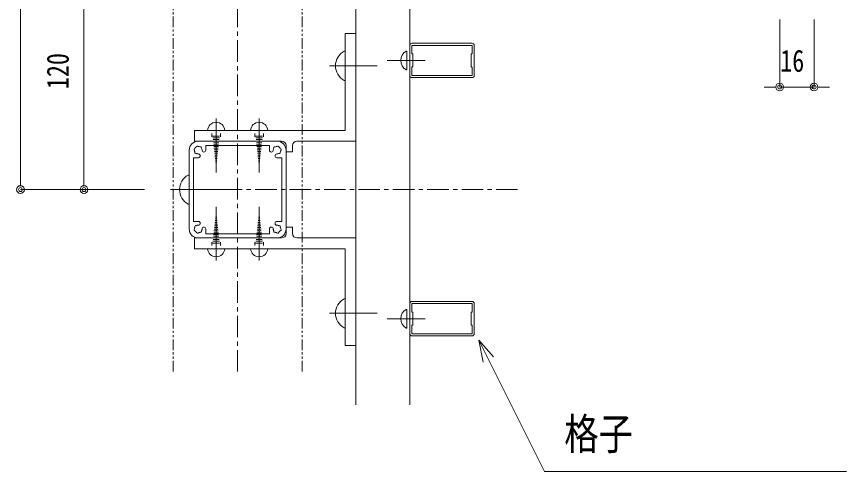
# Model space of a CAD drawing. Units: millimetres, scale not verified. Extents: x -1682 to 1682, y -1188 to 1188.
# Drawn here: x 961.5 to 1347.3, y 269.3 to 480.6 of the extents above; entities that cross this region are included whole.
import ezdxf
from ezdxf.enums import TextEntityAlignment as Align

# ---------------------------------------------------------------- set-up
doc = ezdxf.new("R2010")
doc.units = ezdxf.units.MM
doc.header["$LTSCALE"] = 8
doc.linetypes.add('USER1', pattern=[2, 1.25, -0.25, 0.25, -0.25])
doc.linetypes.add('USER2', pattern=[1.25, 0.625, -0.125, 0.125, -0.125, 0.125, -0.125])
for name, color, linetype, lineweight in [('0-0_0', 7, 'Continuous', 18), ('0-6_2躯体線', 4, 'Continuous', 18), ('0-7_3中心線', 2, 'USER1', 18), ('0-8_41_U+FF71_U+FF99_U+FF90', 6, 'Continuous', 18), ('0-9_1手摺寸法', 3, 'Continuous', 18), ('0-A_42_U+FF71_U+FF99_U+FF90部品', 6, 'Continuous', 18), ('0-C_4アルミ', 6, 'Continuous', 18)]:
    doc.layers.add(name, color=color, linetype=linetype, lineweight=lineweight)
doc.styles.add('ＭＳ ゴシック', font='')
doc.styles.get('ＭＳ ゴシック').set_extended_font_data('MS Gothic')

msp = doc.modelspace()

# ---------------------------------------------------------------- linework, layer by layer
at = {"layer": '0-0_0'}
for p, q in [((1314.435, 447.869), (1312.635, 447.869)), ((1334.035, 447.869), (1335.835, 447.869)), ((963.274, 402.019), (963.274, 403.819)), ((992.808, 402.019), (992.808, 403.819)), ((1176.332, 330.219), (1180.814, 321.279))]:
    msp.add_line(p, q, dxfattribs=at)
for points in [[(1183.209, 322.48), (1176.332, 330.219), (1178.418, 320.078)], [(1180.814, 321.279), (1206.881, 269.277), (1347.255, 269.277)]]:
    msp.add_lwpolyline(points, dxfattribs=at)
for centre, radius in [((1316.235, 447.869), 1.8), ((1316.235, 447.869), 0.9), ((1332.235, 447.869), 1.8), ((1332.235, 447.869), 0.9), ((963.274, 400.219), 1.8), ((992.808, 400.219), 1.8), ((963.274, 400.219), 0.9), ((992.808, 400.219), 0.9)]:
    msp.add_circle(centre, radius, dxfattribs=at)
at = {"layer": '0-6_2躯体線'}
for p, q in [((1113.735, 464.469), (1114.235, 464.469)), ((1114.235, 464.469), (1114.235, 450.969)), ((1142.615, 464.539), (1142.935, 464.539)), ((1142.935, 464.539), (1142.935, 455.899)), ((1133.682, 460.219), (1151.488, 460.219)), ((1129.175, 457.719), (1106.919, 457.719)), ((1142.615, 455.899), (1142.935, 455.899)), ((1113.735, 450.969), (1114.235, 450.969)), ((1052.235, 424.719), (1052.235, 426.219)), ((1052.617, 425.056), (1055.853, 425.056)), ((1054.235, 427.719), (1054.235, 408.174)), ((1056.235, 424.719), (1056.235, 426.219)), ((1072.235, 424.719), (1072.235, 426.219)), ((1072.617, 425.056), (1075.853, 425.056)), ((1074.235, 427.719), (1074.235, 408.174)), ((1076.235, 424.719), (1076.235, 426.219)), ((1052.707, 424.256), (1055.763, 424.256)), ((1052.797, 423.456), (1055.673, 423.456)), ((1052.886, 422.656), (1055.583, 422.656)), ((1052.976, 421.856), (1055.493, 421.856)), ((1053.066, 421.056), (1055.403, 421.056)), ((1072.707, 424.256), (1075.763, 424.256)), ((1072.797, 423.456), (1075.673, 423.456)), ((1072.886, 422.656), (1075.583, 422.656)), ((1072.976, 421.856), (1075.493, 421.856)), ((1073.066, 421.056), (1075.403, 421.056)), ((1053.156, 420.256), (1055.313, 420.256)), ((1053.246, 419.456), (1055.224, 419.456)), ((1053.336, 418.656), (1055.134, 418.656)), ((1053.426, 417.856), (1055.044, 417.856)), ((1053.516, 417.056), (1054.954, 417.056)), ((1073.156, 420.256), (1075.313, 420.256)), ((1073.246, 419.456), (1075.224, 419.456)), ((1073.336, 418.656), (1075.134, 418.656)), ((1073.426, 417.856), (1075.044, 417.856)), ((1073.516, 417.056), (1074.954, 417.056)), ((1053.606, 416.256), (1054.864, 416.256)), ((1053.695, 415.456), (1054.774, 415.456)), ((1053.785, 414.656), (1054.684, 414.656)), ((1053.875, 413.856), (1054.594, 413.856)), ((1053.965, 413.056), (1054.504, 413.056)), ((1073.606, 416.256), (1074.864, 416.256)), ((1073.695, 415.456), (1074.774, 415.456)), ((1073.785, 414.656), (1074.684, 414.656)), ((1073.875, 413.856), (1074.594, 413.856)), ((1073.965, 413.056), (1074.504, 413.056)), ((1054.055, 412.256), (1054.415, 412.256)), ((1054.145, 411.456), (1054.325, 411.456)), ((1074.055, 412.256), (1074.415, 412.256)), ((1074.145, 411.456), (1074.325, 411.456)), ((1041.235, 406.969), (1041.735, 406.969)), ((1041.735, 406.969), (1041.735, 393.469)), ((1056.675, 400.219), (1034.419, 400.219)), ((1041.235, 393.469), (1041.735, 393.469)), ((1054.235, 372.719), (1054.235, 392.263)), ((1074.235, 372.719), (1074.235, 392.263)), ((1053.875, 386.581), (1054.594, 386.581)), ((1053.965, 387.381), (1054.504, 387.381)), ((1054.055, 388.181), (1054.415, 388.181)), ((1054.145, 388.981), (1054.325, 388.981)), ((1073.875, 386.581), (1074.594, 386.581)), ((1073.965, 387.381), (1074.504, 387.381)), ((1074.055, 388.181), (1074.415, 388.181)), ((1074.145, 388.981), (1074.325, 388.981)), ((1053.426, 382.581), (1055.044, 382.581)), ((1053.516, 383.381), (1054.954, 383.381)), ((1053.606, 384.181), (1054.864, 384.181)), ((1053.695, 384.981), (1054.774, 384.981)), ((1053.785, 385.781), (1054.684, 385.781)), ((1073.426, 382.581), (1075.044, 382.581)), ((1073.516, 383.381), (1074.954, 383.381)), ((1073.606, 384.181), (1074.864, 384.181)), ((1073.695, 384.981), (1074.774, 384.981)), ((1073.785, 385.781), (1074.684, 385.781)), ((1052.976, 378.581), (1055.493, 378.581)), ((1053.066, 379.381), (1055.403, 379.381)), ((1053.156, 380.181), (1055.313, 380.181)), ((1053.246, 380.981), (1055.224, 380.981)), ((1053.336, 381.781), (1055.134, 381.781)), ((1072.976, 378.581), (1075.493, 378.581)), ((1073.066, 379.381), (1075.403, 379.381)), ((1073.156, 380.181), (1075.313, 380.181)), ((1073.246, 380.981), (1075.224, 380.981)), ((1073.336, 381.781), (1075.134, 381.781)), ((1052.235, 375.719), (1052.235, 374.219)), ((1052.617, 375.381), (1055.853, 375.381)), ((1052.707, 376.181), (1055.763, 376.181)), ((1052.797, 376.981), (1055.673, 376.981)), ((1052.886, 377.781), (1055.583, 377.781)), ((1056.235, 375.719), (1056.235, 374.219)), ((1072.235, 375.719), (1072.235, 374.219)), ((1072.617, 375.381), (1075.853, 375.381)), ((1072.707, 376.181), (1075.763, 376.181)), ((1072.797, 376.981), (1075.673, 376.981)), ((1072.886, 377.781), (1075.583, 377.781)), ((1076.235, 375.719), (1076.235, 374.219)), ((1113.735, 349.469), (1114.235, 349.469)), ((1114.235, 335.969), (1114.235, 349.469)), ((1142.615, 344.539), (1142.935, 344.539)), ((1142.935, 344.539), (1142.935, 335.899)), ((1129.175, 342.719), (1106.919, 342.719)), ((1133.682, 340.219), (1151.488, 340.219)), ((1113.735, 335.969), (1114.235, 335.969)), ((1142.615, 335.899), (1142.935, 335.899))]:
    msp.add_line(p, q, dxfattribs=at)
for centre, radius, start, end in [((1117.43, 457.719), 7.695, 118.69866, 241.30134), ((1144.98, 460.219), 4.925, 118.69866, 241.30134), ((1054.235, 427.45), 4.009, 3.8385, 176.1615), ((1074.235, 427.45), 4.009, 3.8385, 176.1615), ((1044.93, 400.219), 7.695, 118.69866, 241.30134), ((1054.235, 372.987), 4.009, 183.8385, 356.1615), ((1074.235, 372.987), 4.009, 183.8385, 356.1615), ((1117.43, 342.719), 7.695, 118.69866, 241.30134), ((1144.98, 340.219), 4.925, 118.69866, 241.30134)]:
    msp.add_arc(centre, radius, start, end, dxfattribs=at)
at = {"layer": '0-7_3中心線'}
for p, q in [((1064.235, 315.617), (1064.235, 709.73)), ((1194.403, 400.219), (1032.963, 400.219))]:
    msp.add_line(p, q, dxfattribs=at)
at = {"layer": '0-7_3中心線', "linetype": 'USER2'}
for p, q in [((1034.235, 315.617), (1034.235, 616.076)), ((1094.235, 315.617), (1094.235, 556.076))]:
    msp.add_line(p, q, dxfattribs=at)
at = {"layer": '0-8_41_U+FF71_U+FF99_U+FF90'}
for p, q in [((1144.235, 467.219), (1144.235, 453.219)), ((1173.235, 468.219), (1145.235, 468.219)), ((1173.235, 467.219), (1145.235, 467.219)), ((1145.235, 467.219), (1145.235, 463.419)), ((1173.235, 467.219), (1173.235, 463.419)), ((1174.235, 467.219), (1174.235, 453.219)), ((1145.435, 463.219), (1145.535, 463.219)), ((1173.035, 463.219), (1172.935, 463.219)), ((1145.708, 462.919), (1145.65, 462.819)), ((1145.65, 462.619), (1145.708, 462.519)), ((1145.65, 462.219), (1145.708, 462.319)), ((1145.735, 461.872), (1145.65, 462.019)), ((1145.735, 458.565), (1145.735, 461.872)), ((1145.735, 458.565), (1145.735, 460.219)), ((1172.735, 461.872), (1172.819, 462.019)), ((1172.735, 458.565), (1172.735, 461.872)), ((1172.735, 458.565), (1172.735, 460.219)), ((1172.762, 462.919), (1172.819, 462.819)), ((1172.819, 462.619), (1172.762, 462.519)), ((1172.819, 462.219), (1172.762, 462.319)), ((1145.235, 453.219), (1145.235, 457.019)), ((1145.435, 457.219), (1145.535, 457.219)), ((1145.735, 458.565), (1145.65, 458.419)), ((1145.65, 458.219), (1145.708, 458.119)), ((1145.65, 457.819), (1145.708, 457.919)), ((1145.708, 457.519), (1145.65, 457.619)), ((1172.735, 458.565), (1172.819, 458.419)), ((1172.819, 458.219), (1172.762, 458.119)), ((1172.819, 457.819), (1172.762, 457.919)), ((1172.762, 457.519), (1172.819, 457.619)), ((1173.035, 457.219), (1172.935, 457.219)), ((1173.235, 453.219), (1173.235, 457.019)), ((1173.235, 453.219), (1145.235, 453.219)), ((1173.235, 452.219), (1145.235, 452.219)), ((1044.235, 422.719), (1084.644, 422.719)), ((1044.235, 377.719), (1084.644, 377.719)), ((1144.235, 347.219), (1144.235, 333.219)), ((1173.235, 348.219), (1145.235, 348.219)), ((1173.235, 347.219), (1145.235, 347.219)), ((1145.235, 347.219), (1145.235, 343.419)), ((1173.235, 347.219), (1173.235, 343.419)), ((1174.235, 347.219), (1174.235, 333.219)), ((1145.435, 343.219), (1145.535, 343.219)), ((1145.708, 342.919), (1145.65, 342.819)), ((1145.65, 342.619), (1145.708, 342.519)), ((1145.65, 342.219), (1145.708, 342.319)), ((1145.735, 341.872), (1145.65, 342.019)), ((1145.735, 338.565), (1145.735, 341.872)), ((1145.735, 338.565), (1145.735, 340.219)), ((1172.735, 341.872), (1172.819, 342.019)), ((1172.735, 338.565), (1172.735, 341.872)), ((1172.735, 338.565), (1172.735, 340.219)), ((1172.762, 342.919), (1172.819, 342.819)), ((1172.819, 342.619), (1172.762, 342.519)), ((1172.819, 342.219), (1172.762, 342.319)), ((1173.035, 343.219), (1172.935, 343.219)), ((1145.235, 333.219), (1145.235, 337.019)), ((1145.435, 337.219), (1145.535, 337.219)), ((1145.735, 338.565), (1145.65, 338.419)), ((1145.65, 338.219), (1145.708, 338.119)), ((1145.65, 337.819), (1145.708, 337.919)), ((1145.708, 337.519), (1145.65, 337.619)), ((1172.735, 338.565), (1172.819, 338.419)), ((1172.819, 338.219), (1172.762, 338.119)), ((1172.819, 337.819), (1172.762, 337.919)), ((1172.762, 337.519), (1172.819, 337.619)), ((1173.035, 337.219), (1172.935, 337.219)), ((1173.235, 333.219), (1173.235, 337.019)), ((1173.235, 333.219), (1145.235, 333.219)), ((1173.235, 332.219), (1145.235, 332.219))]:
    msp.add_line(p, q, dxfattribs=at)
for points in [[(1091.825, 422.719), (1119.235, 422.719), (1119.235, 472.719)], [(1086.735, 420.628), (1086.735, 417.719), (1089.735, 417.719), (1089.735, 420.628)], [(1086.735, 379.809), (1086.735, 382.719), (1089.735, 382.719), (1089.735, 379.809)], [(1091.825, 377.719), (1119.235, 377.719), (1119.235, 327.719)]]:
    msp.add_lwpolyline(points, dxfattribs=at)
for centre, radius, start, end in [((1145.235, 467.219), 1, 90, 180), ((1173.235, 467.219), 1, 360, 90), ((1145.435, 463.419), 0.2, 180, 270), ((1145.535, 463.019), 0.2, 330, 90), ((1172.935, 463.019), 0.2, 90, 210), ((1173.035, 463.419), 0.2, 270, 0), ((1145.823, 462.719), 0.2, 150, 210), ((1145.823, 462.119), 0.2, 150, 210), ((1145.535, 462.419), 0.2, 330, 30), ((1172.935, 462.419), 0.2, 150, 210), ((1172.646, 462.719), 0.2, 330, 30), ((1172.646, 462.119), 0.2, 330, 30), ((1145.435, 457.019), 0.2, 90, 180), ((1145.535, 457.419), 0.2, 270, 30), ((1145.823, 458.319), 0.2, 150, 210), ((1145.823, 457.719), 0.2, 150, 210), ((1145.535, 458.019), 0.2, 330, 30), ((1172.935, 458.019), 0.2, 150, 210), ((1172.935, 457.419), 0.2, 150, 270), ((1172.646, 458.319), 0.2, 330, 30), ((1172.646, 457.719), 0.2, 330, 30), ((1173.035, 457.019), 0.2, 0, 90), ((1145.235, 453.219), 1, 180, 270), ((1173.235, 453.219), 1, 270, 360), ((1084.644, 420.628), 2.091, 0, 90), ((1091.825, 420.628), 2.091, 90, 180), ((1084.644, 379.809), 2.091, 270, 0), ((1091.825, 379.809), 2.091, 180, 270), ((1145.235, 347.219), 1, 90, 180), ((1173.235, 347.219), 1, 360, 90), ((1145.435, 343.419), 0.2, 180, 270), ((1173.035, 343.419), 0.2, 270, 0), ((1145.535, 343.019), 0.2, 330, 90), ((1145.823, 342.719), 0.2, 150, 210), ((1145.823, 342.119), 0.2, 150, 210), ((1145.535, 342.419), 0.2, 330, 30), ((1172.935, 343.019), 0.2, 90, 210), ((1172.935, 342.419), 0.2, 150, 210), ((1172.646, 342.719), 0.2, 330, 30), ((1172.646, 342.119), 0.2, 330, 30), ((1145.435, 337.019), 0.2, 90, 180), ((1145.535, 337.419), 0.2, 270, 30), ((1145.823, 338.319), 0.2, 150, 210), ((1145.823, 337.719), 0.2, 150, 210), ((1145.535, 338.019), 0.2, 330, 30), ((1172.935, 338.019), 0.2, 150, 210), ((1172.935, 337.419), 0.2, 150, 270), ((1172.646, 338.319), 0.2, 330, 30), ((1172.646, 337.719), 0.2, 330, 30), ((1173.035, 337.019), 0.2, 0, 90), ((1145.235, 333.219), 1, 180, 270), ((1173.235, 333.219), 1, 270, 360)]:
    msp.add_arc(centre, radius, start, end, dxfattribs=at)
at = {"layer": '0-9_1手摺寸法'}
for p, q in [((963.274, 596.619), (963.274, 403.819)), ((1119.235, 300.219), (1119.235, 545.219)), ((1144.235, 300.219), (1144.235, 520.219)), ((992.808, 516.619), (992.808, 403.819)), ((1316.235, 479.219), (1316.235, 447.869)), ((1332.235, 479.219), (1332.235, 447.869)), ((1312.635, 447.869), (1309.035, 447.869)), ((1316.235, 447.869), (1332.235, 447.869)), ((1335.835, 447.869), (1339.435, 447.869)), ((1020.963, 400.219), (963.274, 400.219)), ((1020.963, 400.219), (992.808, 400.219))]:
    msp.add_line(p, q, dxfattribs=at)
at = {"layer": '0-A_42_U+FF71_U+FF99_U+FF90部品'}
for p, q in [((1045.935, 422.719), (1082.535, 422.719)), ((1045.935, 422.719), (1082.535, 422.719)), ((1049.435, 418.519), (1049.435, 420.719)), ((1049.435, 420.719), (1079.035, 420.719)), ((1049.435, 420.719), (1079.035, 420.719)), ((1049.435, 418.519), (1049.435, 420.719)), ((1079.035, 418.519), (1079.035, 420.719)), ((1079.035, 418.519), (1079.035, 420.719)), ((1041.735, 418.519), (1041.735, 381.919)), ((1041.735, 381.919), (1041.735, 418.519)), ((1086.735, 418.519), (1086.735, 381.919)), ((1086.735, 381.919), (1086.735, 418.519)), ((1043.735, 415.019), (1043.735, 385.419)), ((1043.735, 415.019), (1045.935, 415.019)), ((1043.735, 385.419), (1043.735, 415.019)), ((1043.735, 415.019), (1045.935, 415.019)), ((1084.735, 415.019), (1082.535, 415.019)), ((1084.735, 415.019), (1082.535, 415.019)), ((1084.735, 415.019), (1084.735, 385.419)), ((1084.735, 385.419), (1084.735, 415.019)), ((1043.735, 385.419), (1045.935, 385.419)), ((1043.735, 385.419), (1045.935, 385.419)), ((1084.735, 385.419), (1082.535, 385.419)), ((1084.735, 385.419), (1082.535, 385.419)), ((1049.435, 381.919), (1049.435, 379.719)), ((1049.435, 381.919), (1049.435, 379.719)), ((1049.435, 379.719), (1079.035, 379.719)), ((1049.435, 379.719), (1079.035, 379.719)), ((1079.035, 381.919), (1079.035, 379.719)), ((1079.035, 381.919), (1079.035, 379.719)), ((1045.935, 377.719), (1082.535, 377.719)), ((1045.935, 377.719), (1082.535, 377.719))]:
    msp.add_line(p, q, dxfattribs=at)
for centre, radius, start, end in [((1045.935, 418.519), 4.2, 90, 180), ((1045.935, 418.519), 4.2, 90, 180), ((1082.535, 418.519), 4.2, 360, 90), ((1082.535, 418.519), 4.2, 0, 90), ((1044.486, 418.907), 0.5, 165, 232.97569), ((1044.486, 418.907), 0.5, 165, 232.97569), ((1044.486, 418.907), 0.5, 97.02431, 165), ((1044.486, 418.907), 0.5, 97.02431, 165), ((1045.935, 418.519), 1.75, 180.35889, 195), ((1045.935, 418.519), 1.75, 180.35889, 195), ((1045.935, 418.519), 1.75, 195, 209.64111), ((1045.935, 418.519), 1.75, 195, 209.64111), ((1044.874, 417.458), 0.5, 157.02431, 225), ((1044.874, 417.458), 0.5, 157.02431, 225), ((1045.935, 418.519), 1.75, 135, 149.64111), ((1045.935, 418.519), 1.75, 135, 149.64111), ((1044.874, 417.458), 0.5, 225, 292.97569), ((1044.874, 417.458), 0.5, 225, 292.97569), ((1045.935, 418.519), 1.75, 120.35889, 135), ((1045.935, 418.519), 1.75, 120.35889, 135), ((1045.547, 419.967), 0.5, 105, 172.97569), ((1045.547, 419.967), 0.5, 105, 172.97569), ((1045.935, 418.519), 1.75, 240.35889, 255), ((1045.935, 418.519), 1.75, 240.35889, 255), ((1045.547, 419.967), 0.5, 37.02431, 105), ((1045.547, 419.967), 0.5, 37.02431, 105), ((1045.935, 418.519), 1.75, 255, 269.64111), ((1045.935, 418.519), 1.75, 255, 269.64111), ((1045.935, 415.894), 0.875, 270, 90), ((1045.935, 415.894), 0.875, 270, 90), ((1045.935, 418.519), 1.75, 75, 89.64111), ((1045.935, 418.519), 1.75, 75, 89.64111), ((1045.935, 418.519), 1.75, 60.35889, 75), ((1045.935, 418.519), 1.75, 60.35889, 75), ((1046.995, 419.579), 0.5, 45, 112.97569), ((1046.995, 419.579), 0.5, 45, 112.97569), ((1046.995, 419.579), 0.5, 337.02431, 45), ((1046.995, 419.579), 0.5, 337.02431, 45), ((1045.935, 418.519), 1.75, 15, 29.64111), ((1045.935, 418.519), 1.75, 15, 29.64111), ((1045.935, 418.519), 1.75, 0, 15), ((1045.935, 418.519), 1.75, 0, 15), ((1048.56, 418.519), 0.875, 180, 0), ((1048.56, 418.519), 0.875, 180, 0), ((1079.91, 418.519), 0.875, 180, 360), ((1079.91, 418.519), 0.875, 180, 0), ((1082.535, 418.519), 1.75, 165, 180), ((1082.535, 418.519), 1.75, 165, 180), ((1082.535, 418.519), 1.75, 150.35889, 165), ((1082.535, 418.519), 1.75, 150.35889, 165), ((1081.474, 419.579), 0.5, 135, 202.97569), ((1081.474, 419.579), 0.5, 135, 202.97569), ((1081.474, 419.579), 0.5, 67.02431, 135), ((1081.474, 419.579), 0.5, 67.02431, 135), ((1082.535, 415.894), 0.875, 90, 270), ((1082.535, 415.894), 0.875, 90, 270), ((1082.535, 418.519), 1.75, 105, 119.64111), ((1082.535, 418.519), 1.75, 105, 119.64111), ((1082.535, 418.519), 1.75, 90.35889, 105), ((1082.535, 418.519), 1.75, 90.35889, 105), ((1082.923, 419.967), 0.5, 75, 142.97569), ((1082.923, 419.967), 0.5, 75, 142.97569), ((1082.535, 418.519), 1.75, 270.35889, 285), ((1082.535, 418.519), 1.75, 270.35889, 285), ((1082.535, 418.519), 1.75, 285, 299.64111), ((1082.535, 418.519), 1.75, 285, 299.64111), ((1082.923, 419.967), 0.5, 7.02431, 75), ((1082.923, 419.967), 0.5, 7.02431, 75), ((1083.595, 417.458), 0.5, 247.02431, 315), ((1083.595, 417.458), 0.5, 247.02431, 315), ((1082.535, 418.519), 1.75, 45, 59.64111), ((1082.535, 418.519), 1.75, 45, 59.64111), ((1082.535, 418.519), 1.75, 30.35889, 45), ((1082.535, 418.519), 1.75, 30.35889, 45), ((1083.595, 417.458), 0.5, 315, 22.97569), ((1083.595, 417.458), 0.5, 315, 22.97569), ((1083.984, 418.907), 0.5, 15, 82.97569), ((1083.984, 418.907), 0.5, 15, 82.97569), ((1082.535, 418.519), 1.75, 330.35889, 345), ((1082.535, 418.519), 1.75, 330.35889, 345), ((1082.535, 418.519), 1.75, 345, 359.64111), ((1082.535, 418.519), 1.75, 345, 359.64111), ((1083.984, 418.907), 0.5, 307.02431, 15), ((1083.984, 418.907), 0.5, 307.02431, 15), ((1044.486, 381.53), 0.5, 127.02431, 195), ((1044.486, 381.53), 0.5, 127.02431, 195), ((1045.935, 381.919), 1.75, 165, 179.64111), ((1045.935, 381.919), 1.75, 165, 179.64111), ((1045.935, 381.919), 1.75, 150.35889, 165), ((1045.935, 381.919), 1.75, 150.35889, 165), ((1044.874, 382.979), 0.5, 135, 202.97569), ((1044.874, 382.979), 0.5, 135, 202.97569), ((1044.874, 382.979), 0.5, 67.02431, 135), ((1044.874, 382.979), 0.5, 67.02431, 135), ((1045.935, 381.919), 1.75, 105, 119.64111), ((1045.935, 381.919), 1.75, 105, 119.64111), ((1045.935, 381.919), 1.75, 90.35889, 105), ((1045.935, 381.919), 1.75, 90.35889, 105), ((1045.935, 384.544), 0.875, 270, 90), ((1045.935, 384.544), 0.875, 270, 90), ((1048.56, 381.919), 0.875, 0, 180), ((1048.56, 381.919), 0.875, 0, 180), ((1079.91, 381.919), 0.875, 360, 180), ((1079.91, 381.919), 0.875, 0, 180), ((1082.535, 384.544), 0.875, 90, 270), ((1082.535, 384.544), 0.875, 90, 270), ((1082.535, 381.919), 1.75, 75, 89.64111), ((1082.535, 381.919), 1.75, 75, 89.64111), ((1082.535, 381.919), 1.75, 60.35889, 75), ((1082.535, 381.919), 1.75, 60.35889, 75), ((1083.595, 382.979), 0.5, 45, 112.97569), ((1083.595, 382.979), 0.5, 45, 112.97569), ((1083.595, 382.979), 0.5, 337.02431, 45), ((1083.595, 382.979), 0.5, 337.02431, 45), ((1082.535, 381.919), 1.75, 15, 29.64111), ((1082.535, 381.919), 1.75, 15, 29.64111), ((1082.535, 381.919), 1.75, 0.35889, 15), ((1082.535, 381.919), 1.75, 0.35889, 15), ((1083.984, 381.53), 0.5, 345, 52.97569), ((1083.984, 381.53), 0.5, 345, 52.97569), ((1045.935, 381.919), 4.2, 180, 270), ((1045.935, 381.919), 4.2, 180, 270), ((1044.486, 381.53), 0.5, 195, 262.97569), ((1044.486, 381.53), 0.5, 195, 262.97569), ((1045.935, 381.919), 1.75, 210.35889, 225), ((1045.935, 381.919), 1.75, 210.35889, 225), ((1045.935, 381.919), 1.75, 225, 239.64111), ((1045.935, 381.919), 1.75, 225, 239.64111), ((1045.547, 380.47), 0.5, 187.02431, 255), ((1045.547, 380.47), 0.5, 187.02431, 255), ((1045.547, 380.47), 0.5, 255, 322.97569), ((1045.547, 380.47), 0.5, 255, 322.97569), ((1045.935, 381.919), 1.75, 270.35889, 285), ((1045.935, 381.919), 1.75, 270.35889, 285), ((1045.935, 381.919), 1.75, 285, 299.64111), ((1045.935, 381.919), 1.75, 285, 299.64111), ((1046.995, 380.858), 0.5, 247.02431, 315), ((1046.995, 380.858), 0.5, 247.02431, 315), ((1046.995, 380.858), 0.5, 315, 22.97569), ((1046.995, 380.858), 0.5, 315, 22.97569), ((1045.935, 381.919), 1.75, 330.35889, 345), ((1045.935, 381.919), 1.75, 330.35889, 345), ((1045.935, 381.919), 1.75, 345, 0), ((1045.935, 381.919), 1.75, 345, 0), ((1082.535, 381.919), 1.75, 180, 195), ((1082.535, 381.919), 1.75, 180, 195), ((1082.535, 381.919), 1.75, 195, 209.64111), ((1082.535, 381.919), 1.75, 195, 209.64111), ((1081.474, 380.858), 0.5, 157.02431, 225), ((1081.474, 380.858), 0.5, 157.02431, 225), ((1081.474, 380.858), 0.5, 225, 292.97569), ((1081.474, 380.858), 0.5, 225, 292.97569), ((1082.535, 381.919), 1.75, 240.35889, 255), ((1082.535, 381.919), 1.75, 240.35889, 255), ((1082.535, 381.919), 1.75, 255, 269.64111), ((1082.535, 381.919), 1.75, 255, 269.64111), ((1082.923, 380.47), 0.5, 217.02431, 285), ((1082.923, 380.47), 0.5, 217.02431, 285), ((1082.535, 381.919), 4.2, 270, 360), ((1082.535, 381.919), 4.2, 270, 0), ((1082.923, 380.47), 0.5, 285, 352.97569), ((1082.923, 380.47), 0.5, 285, 352.97569), ((1082.535, 381.919), 1.75, 300.35889, 315), ((1082.535, 381.919), 1.75, 300.35889, 315), ((1082.535, 381.919), 1.75, 315, 329.64111), ((1082.535, 381.919), 1.75, 315, 329.64111), ((1083.984, 381.53), 0.5, 277.02431, 345), ((1083.984, 381.53), 0.5, 277.02431, 345)]:
    msp.add_arc(centre, radius, start, end, dxfattribs=at)
at = {"layer": '0-C_4アルミ'}
for p, q in [((1114.235, 472.719), (1119.235, 472.719)), ((1114.235, 427.719), (1114.235, 472.719)), ((1054.235, 433.219), (1054.235, 418.219)), ((1074.235, 433.219), (1074.235, 418.219)), ((1044.235, 427.719), (1044.235, 422.719)), ((1044.235, 427.719), (1114.235, 427.719)), ((1054.235, 367.219), (1054.235, 382.219)), ((1074.235, 367.219), (1074.235, 382.219)), ((1044.235, 372.719), (1044.235, 377.719)), ((1044.235, 372.719), (1114.235, 372.719)), ((1114.235, 372.719), (1114.235, 327.719)), ((1114.235, 327.719), (1119.235, 327.719))]:
    msp.add_line(p, q, dxfattribs=at)

# ---------------------------------------------------------------- texts
at = {"layer": '0-0_0', "style": 'ＭＳ ゴシック', "width": 0.8}
msp.add_text('格子', height=14.66, dxfattribs=at).set_placement((1216.052, 274.98), align=Align.BOTTOM_LEFT)
at = {"layer": '0-9_1手摺寸法', "color": 7, "style": 'ＭＳ ゴシック', "width": 0.8}
msp.add_text('120', height=10.26, rotation=90, dxfattribs=at).set_placement((988.808, 446.885), align=Align.BOTTOM_LEFT)
msp.add_text('16', height=10.26, dxfattribs=at).set_placement((1316.501, 451.869), align=Align.BOTTOM_LEFT)

doc.saveas('drawing.dxf')
